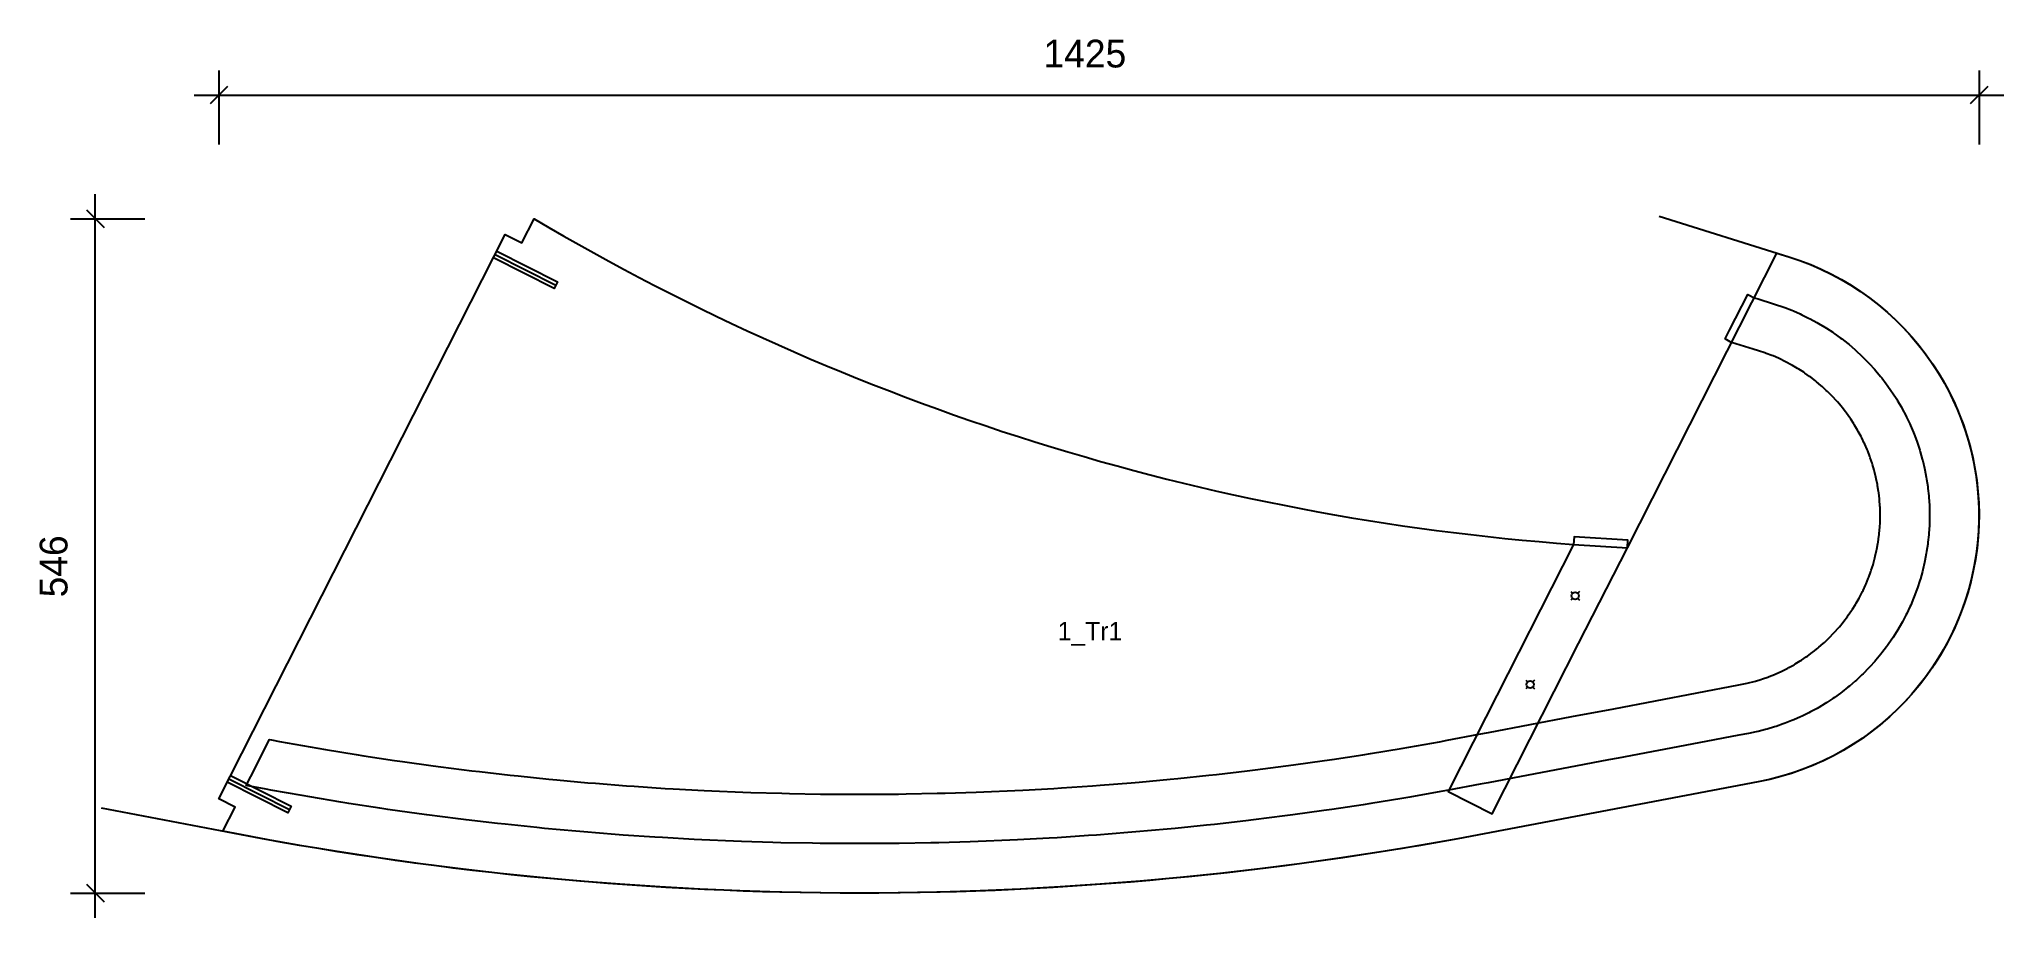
# Model space of a CAD drawing. Header units: millimetres. Extents: x -145 to 1445, y -20 to 691.
import ezdxf
from ezdxf.enums import TextEntityAlignment as Align

# ---------------------------------------------------------------- set-up
doc = ezdxf.new("R2010")
doc.units = ezdxf.units.MM
for name, color, linetype in [('CONTOUR', 7, 'CONTINUOUS'), ('CUT_RISER', 7, 'CONTINUOUS'), ('CUT_VANG', 7, 'CONTINUOUS'), ('DIMLINES', 7, 'CONTINUOUS'), ('DIMLINESTEXT', 7, 'CONTINUOUS'), ('DRILLINGSOTHER', 7, 'CONTINUOUS'), ('DRILLINGSSIDE', 7, 'CONTINUOUS'), ('EXTRATREADFRONTPROFILELINES', 7, 'CONTINUOUS'), ('EXTRATREADFRONTPROFILELINESTEXT', 7, 'CONTINUOUS')]:
    doc.layers.add(name, color=color, linetype=linetype)

msp = doc.modelspace()

# ---------------------------------------------------------------- linework, layer by layer
at = {"layer": 'CONTOUR', "color": 0, "linetype": '0'}
msp.add_lwpolyline([(1140.583, 279.708), (1261.725, 518.332), (1271.401, 515.3, -0.78), (1246.621, 90.05), (1003.305, 43.962, -0.094), (3.416, 50), (13.375, 69.617), (0, 76.407), (231.948, 533.295), (245.323, 526.505), (255.282, 546.122, 0.116), (1097.084, 282.387), (1140.583, 279.708)], format="xyb", dxfattribs=at)
at = {"layer": 'CUT_RISER', "color": 1, "linetype": '1'}
msp.add_lwpolyline([(1238.763, 129.273), (1230.903, 127.784), (1198.352, 121.619), (1165.802, 115.453), (1133.251, 109.287), (1125.39, 107.798), (1092.84, 101.633), (1060.289, 95.467), (1027.738, 89.301), (1021.363, 88.094), (995.861, 83.263), (989.566, 82.15), (964.388, 77.697), (958.081, 76.66), (932.851, 72.512), (926.531, 71.551), (901.253, 67.708), (894.922, 66.824), (869.599, 63.286), (863.258, 62.479), (837.895, 59.247), (831.544, 58.516), (806.143, 55.591), (799.785, 54.937), (774.35, 52.319), (767.984, 51.741), (742.52, 49.43), (736.148, 48.93), (710.657, 46.927), (704.279, 46.503), (678.767, 44.808), (672.384, 44.462), (646.853, 43.075), (640.466, 42.806), (614.92, 41.727), (608.531, 41.535), (582.974, 40.765), (576.583, 40.65), (551.018, 40.189), (544.626, 40.151), (519.058, 39.999), (512.666, 40.038), (487.097, 40.195), (480.706, 40.312), (455.142, 40.777), (448.752, 40.971), (423.195, 41.745), (416.809, 42.016), (391.263, 43.098), (384.88, 43.446), (359.35, 44.837), (352.972, 45.262), (327.459, 46.962), (321.087, 47.464), (295.597, 49.471), (289.231, 50.05), (263.767, 52.365), (257.409, 53.021), (231.975, 55.643), (225.625, 56.376), (200.225, 59.305), (193.884, 60.114), (168.521, 63.35), (162.19, 64.236), (136.868, 67.778), (130.548, 68.74), (105.271, 72.588), (98.963, 73.626), (73.734, 77.779), (67.44, 78.893), (42.263, 83.35), (38.264, 84.108), (22.271, 87.139), (25.892, 94.272), (41.124, 124.276), (42.746, 123.968), (49.235, 122.738), (55.434, 121.64), (80.231, 117.248), (86.443, 116.225), (111.29, 112.132), (117.514, 111.184), (142.409, 107.392), (148.644, 106.52), (173.583, 103.029), (179.828, 102.231), (204.807, 99.042), (211.062, 98.32), (236.078, 95.432), (242.34, 94.786), (267.389, 92.201), (273.659, 91.63), (298.738, 89.348), (305.014, 88.853), (330.118, 86.873), (336.4, 86.454), (361.526, 84.778), (367.812, 84.435), (392.957, 83.063), (399.247, 82.795), (424.407, 81.727), (430.699, 81.535), (455.87, 80.77), (462.165, 80.655), (487.343, 80.194), (493.638, 80.155), (518.82, 79.999), (525.115, 80.035), (550.297, 80.183), (556.592, 80.296), (581.77, 80.747), (588.063, 80.936), (613.234, 81.692), (619.524, 81.957), (644.684, 83.016), (650.97, 83.357), (676.115, 84.72), (682.397, 85.137), (707.524, 86.804), (713.8, 87.297), (738.906, 89.267), (745.175, 89.835), (770.255, 92.108), (776.517, 92.752), (801.568, 95.328), (807.822, 96.048), (832.839, 98.926), (839.084, 99.721), (864.065, 102.902), (870.3, 103.772), (895.241, 107.254), (901.465, 108.2), (926.361, 111.982), (932.574, 113.003), (957.423, 117.086), (963.621, 118.182), (988.416, 122.564), (994.792, 123.772), (1020.294, 128.602), (1028.154, 130.091), (1061.946, 136.492), (1095.738, 142.893), (1129.53, 149.294), (1163.322, 155.694), (1197.114, 162.095), (1230.906, 168.496), (1232.219, 168.774), (1237.473, 169.884), (1238.611, 170.175), (1243.162, 171.338), (1244.286, 171.677), (1248.783, 173.03), (1249.893, 173.416), (1254.329, 174.958), (1255.421, 175.389), (1259.789, 177.117), (1260.862, 177.594), (1265.153, 179.503), (1266.205, 180.025), (1270.412, 182.113), (1271.441, 182.679), (1275.557, 184.942), (1276.561, 185.551), (1280.578, 187.985), (1281.555, 188.635), (1285.466, 191.237), (1286.416, 191.927), (1290.214, 194.691), (1291.133, 195.421), (1294.812, 198.342), (1295.7, 199.11), (1299.252, 202.183), (1300.107, 202.987), (1303.527, 206.207), (1304.347, 207.047), (1307.629, 210.408), (1308.413, 211.281), (1311.55, 214.777), (1312.297, 215.683), (1315.285, 219.307), (1315.993, 220.244), (1318.825, 223.991), (1319.493, 224.957), (1322.165, 228.819), (1322.792, 229.812), (1325.299, 233.784), (1325.884, 234.802), (1328.222, 238.876), (1328.763, 239.918), (1330.927, 244.086), (1331.424, 245.15), (1333.412, 249.406), (1333.863, 250.49), (1335.67, 254.826), (1336.076, 255.927), (1337.698, 260.335), (1338.057, 261.453), (1339.493, 265.925), (1339.805, 267.057), (1341.051, 271.586), (1341.315, 272.73), (1342.369, 277.307), (1342.585, 278.461), (1343.446, 283.079), (1343.613, 284.241), (1344.279, 288.89), (1344.397, 290.059), (1344.867, 294.732), (1344.935, 295.904), (1345.208, 300.593), (1345.227, 301.767), (1345.303, 306.463), (1345.273, 307.637), (1345.151, 312.332), (1345.071, 313.504), (1344.752, 318.19), (1344.623, 319.357), (1344.107, 324.026), (1343.929, 325.186), (1343.217, 329.829), (1342.99, 330.981), (1342.083, 335.59), (1341.808, 336.731), (1340.709, 341.297), (1340.386, 342.426), (1339.095, 346.942), (1338.725, 348.057), (1337.246, 352.515), (1336.829, 353.613), (1335.163, 358.004), (1334.701, 359.084), (1332.852, 363.401), (1332.345, 364.46), (1330.316, 368.696), (1329.765, 369.733), (1327.559, 373.88), (1326.965, 374.892), (1324.587, 378.943), (1323.95, 379.93), (1321.404, 383.876), (1320.727, 384.836), (1318.017, 388.672), (1317.299, 389.601), (1314.43, 393.32), (1313.675, 394.219), (1310.652, 397.814), (1309.859, 398.68), (1306.688, 402.145), (1305.859, 402.977), (1302.545, 406.305), (1301.682, 407.101), (1298.231, 410.287), (1297.335, 411.047), (1293.753, 414.084), (1292.826, 414.805), (1289.119, 417.69), (1288.163, 418.371), (1284.338, 421.097), (1283.354, 421.738), (1279.418, 424.301), (1278.408, 424.899), (1274.367, 427.294), (1273.333, 427.85), (1269.195, 430.072), (1268.138, 430.584), (1263.911, 432.631), (1262.833, 433.097), (1258.523, 434.965), (1257.427, 435.386), (1253.043, 437.07), (1251.77, 437.498), (1246.681, 439.211), (1242.346, 440.569), (1225.005, 446.002), (1223.935, 446.545), (1219.655, 448.718), (1223.277, 455.851), (1238.015, 484.883), (1239.085, 484.34), (1243.365, 482.167), (1246.5, 481.185), (1259.041, 477.256), (1260.553, 476.747), (1266.6, 474.712), (1268.01, 474.17), (1273.652, 472.003), (1275.038, 471.402), (1280.583, 469), (1281.943, 468.342), (1287.383, 465.708), (1288.714, 464.993), (1294.038, 462.133), (1295.338, 461.363), (1300.537, 458.282), (1301.803, 457.457), (1306.868, 454.16), (1308.098, 453.283), (1313.019, 449.776), (1314.212, 448.848), (1318.982, 445.136), (1320.134, 444.159), (1324.743, 440.25), (1325.853, 439.226), (1330.294, 435.126), (1331.36, 434.056), (1335.625, 429.774), (1336.645, 428.659), (1340.726, 424.201), (1341.698, 423.045), (1345.587, 418.419), (1346.51, 417.223), (1350.202, 412.438), (1351.073, 411.204), (1354.56, 406.268), (1355.379, 404.998), (1358.656, 399.92), (1359.42, 398.617), (1362.48, 393.405), (1363.19, 392.071), (1366.027, 386.735), (1366.68, 385.372), (1369.291, 379.922), (1369.886, 378.533), (1372.265, 372.978), (1372.801, 371.565), (1374.944, 365.914), (1375.42, 364.48), (1377.324, 358.744), (1377.739, 357.292), (1379.4, 351.481), (1379.754, 350.012), (1381.169, 344.137), (1381.46, 342.654), (1382.627, 336.724), (1382.856, 335.231), (1383.772, 329.257), (1383.938, 327.755), (1384.602, 321.748), (1384.705, 320.241), (1385.115, 314.212), (1385.155, 312.701), (1385.311, 306.66), (1385.287, 305.149), (1385.19, 299.106), (1385.102, 297.598), (1384.75, 291.565), (1384.599, 290.061), (1383.994, 284.048), (1383.78, 282.553), (1382.922, 276.57), (1382.645, 275.085), (1381.537, 269.144), (1381.197, 267.672), (1379.84, 261.783), (1379.439, 260.326), (1377.835, 254.499), (1377.374, 253.061), (1375.526, 247.306), (1375.004, 245.888), (1372.916, 240.217), (1372.335, 238.822), (1370.011, 233.244), (1369.371, 231.875), (1366.814, 226.399), (1366.118, 225.058), (1363.333, 219.695), (1362.581, 218.384), (1359.572, 213.143), (1358.766, 211.865), (1355.54, 206.755), (1354.68, 205.512), (1351.242, 200.542), (1350.331, 199.337), (1346.686, 194.516), (1345.725, 193.35), (1341.882, 188.686), (1340.872, 187.562), (1336.836, 183.064), (1335.78, 181.983), (1331.558, 177.659), (1330.458, 176.623), (1326.057, 172.481), (1324.915, 171.493), (1320.344, 167.539), (1319.161, 166.599), (1314.428, 162.841), (1313.206, 161.952), (1308.319, 158.397), (1307.061, 157.56), (1302.029, 154.213), (1300.737, 153.43), (1295.568, 150.298), (1294.245, 149.57), (1288.949, 146.658), (1287.596, 145.986), (1282.182, 143.299), (1280.802, 142.685), (1275.28, 140.228), (1273.875, 139.673), (1268.255, 137.451), (1266.828, 136.955), (1261.119, 134.971), (1259.672, 134.535), (1253.885, 132.793), (1252.422, 132.419), (1246.566, 130.922), (1245.006, 130.592), (1238.763, 129.273)], dxfattribs=at)
at = {"layer": 'CUT_VANG', "color": 1, "linetype": '1'}
msp.add_lwpolyline([(1061.646, 124.219), (1101.115, 201.964), (1140.583, 279.708), (1140.952, 285.697), (1097.453, 288.376), (1097.084, 282.387), (1025.979, 142.326), (995.531, 82.35), (1031.198, 64.243), (1061.646, 124.219)], dxfattribs=at)
at = {"layer": 'DIMLINES', "color": 0}
for p, q in [((7.071, 653.193), (-7.071, 639.051)), ((0, 666.122), (0, 606.122)), ((1432.391, 653.193), (1418.249, 639.051)), ((1425.32, 666.122), (1425.32, 606.122)), ((-20, 646.122), (1445.32, 646.122)), ((-100, -20), (-100, 566.122)), ((-120, 546.122), (-60, 546.122)), ((-107.071, 553.193), (-92.929, 539.051)), ((-120, 0), (-60, 0)), ((-107.071, 7.071), (-92.929, -7.071))]:
    msp.add_line(p, q, dxfattribs=at)
at = {"layer": 'DRILLINGSOTHER', "color": 3}
for p, q in [((1094.794, 244.193), (1096.208, 242.779)), ((1101.864, 244.193), (1100.45, 242.779)), ((1096.208, 238.536), (1094.793, 237.122)), ((1100.45, 238.536), (1101.863, 237.122)), ((1059.798, 166.818), (1058.384, 165.404)), ((1058.385, 172.475), (1059.799, 171.061)), ((1064.04, 166.818), (1065.454, 165.404)), ((1065.455, 172.475), (1064.041, 171.061))]:
    msp.add_line(p, q, dxfattribs=at)
for centre in [(1098.329, 240.658), (1061.92, 168.939)]:
    msp.add_circle(centre, 3, dxfattribs=at)
at = {"layer": 'DRILLINGSSIDE', "color": 3}
for p, q in [((223.8, 517.245), (272.842, 492.348)), ((8.148, 92.457), (57.19, 67.56))]:
    msp.add_line(p, q, dxfattribs=at)
at = {"layer": 'DRILLINGSSIDE', "color": 3, "linetype": '3'}
for points in [[(225.158, 519.92), (274.2, 495.023), (271.484, 489.673), (222.442, 514.57)], [(9.506, 95.132), (58.548, 70.235), (55.832, 64.885), (6.79, 89.782)]]:
    msp.add_lwpolyline(points, dxfattribs=at)
at = {"layer": 'EXTRATREADFRONTPROFILELINES', "color": 2}
for p, q in [((1166.299, 548.229), (1271.401, 515.3)), ((1271.401, 515.3), (1280.156, 512.354)), ((1280.156, 512.354), (1288.78, 509.042)), ((1288.78, 509.042), (1297.256, 505.369)), ((1297.256, 505.369), (1305.571, 501.344)), ((1305.571, 501.344), (1313.709, 496.973)), ((1313.709, 496.973), (1321.655, 492.263)), ((1321.655, 492.263), (1329.397, 487.222)), ((1329.397, 487.222), (1336.92, 481.861)), ((1336.92, 481.861), (1344.21, 476.188)), ((1344.21, 476.188), (1351.256, 470.214)), ((1351.256, 470.214), (1358.044, 463.948)), ((1358.044, 463.948), (1364.562, 457.402)), ((1364.562, 457.402), (1370.799, 450.588)), ((1370.799, 450.588), (1376.744, 443.518)), ((1376.744, 443.518), (1382.387, 436.204)), ((1382.387, 436.204), (1387.717, 428.659)), ((1387.717, 428.659), (1392.724, 420.896)), ((1392.724, 420.896), (1397.401, 412.93)), ((1397.401, 412.93), (1401.739, 404.774)), ((1401.739, 404.774), (1405.729, 396.443)), ((1405.729, 396.443), (1409.366, 387.951)), ((1409.366, 387.951), (1412.642, 379.314)), ((1412.642, 379.314), (1415.552, 370.546)), ((1415.552, 370.546), (1418.091, 361.664)), ((1418.091, 361.664), (1420.254, 352.684)), ((1420.254, 352.684), (1422.037, 343.62)), ((1422.037, 343.62), (1423.437, 334.489)), ((1423.437, 334.489), (1424.452, 325.307)), ((1424.452, 325.307), (1425.08, 316.091)), ((1425.08, 316.091), (1425.32, 306.856)), ((1425.32, 306.856), (1425.171, 297.62)), ((1424.633, 288.398), (1423.709, 279.206)), ((1425.171, 297.62), (1424.633, 288.398)), ((1423.709, 279.206), (1422.398, 270.062)), ((1420.704, 260.981), (1418.629, 251.979)), ((1422.398, 270.062), (1420.704, 260.981)), ((1416.178, 243.073), (1413.354, 234.277)), ((1418.629, 251.979), (1416.178, 243.073)), ((1410.163, 225.609), (1406.61, 217.082)), ((1413.354, 234.277), (1410.163, 225.609)), ((1402.701, 208.711), (1398.444, 200.513)), ((1406.61, 217.082), (1402.701, 208.711)), ((1393.845, 192.501), (1388.914, 184.69)), ((1398.444, 200.513), (1393.845, 192.501)), ((1383.659, 177.093), (1378.088, 169.724)), ((1388.914, 184.69), (1383.659, 177.093)), ((1372.213, 162.596), (1366.043, 155.721)), ((1378.088, 169.724), (1372.213, 162.596)), ((1359.589, 149.111), (1352.863, 142.779)), ((1366.043, 155.721), (1359.589, 149.111)), ((1338.642, 130.992), (1331.172, 125.557)), ((1345.876, 136.736), (1338.642, 130.992)), ((1352.863, 142.779), (1345.876, 136.736)), ((1315.58, 115.653), (1307.486, 111.202)), ((1323.48, 120.441), (1315.58, 115.653)), ((1331.172, 125.557), (1323.48, 120.441)), ((1273.455, 96.911), (1264.609, 94.248)), ((1282.18, 99.943), (1273.455, 96.911)), ((1290.771, 103.34), (1282.18, 99.943)), ((1299.211, 107.095), (1290.771, 103.34)), ((1307.486, 111.202), (1299.211, 107.095)), ((1246.621, 90.05), (1003.305, 43.962)), ((1255.659, 91.96), (1246.621, 90.05)), ((1264.609, 94.248), (1255.659, 91.96)), ((35.293, 43.962), (-94.837, 68.611)), ((67.241, 38.309), (35.293, 43.962)), ((99.255, 33.043), (67.241, 38.309)), ((131.33, 28.163), (99.255, 33.043)), ((939.344, 33.043), (907.269, 28.163)), ((971.357, 38.309), (939.344, 33.043)), ((1003.305, 43.962), (971.357, 38.309)), ((163.462, 23.672), (131.33, 28.163)), ((195.645, 19.568), (163.462, 23.672)), ((227.876, 15.854), (195.645, 19.568)), ((842.953, 19.568), (810.723, 15.854)), ((875.137, 23.672), (842.953, 19.568)), ((907.269, 28.163), (875.137, 23.672)), ((260.149, 12.529), (227.876, 15.854)), ((292.46, 9.594), (260.149, 12.529)), ((324.804, 7.05), (292.46, 9.594)), ((357.177, 4.897), (324.804, 7.05)), ((389.573, 3.134), (357.177, 4.897)), ((421.988, 1.763), (389.573, 3.134)), ((454.417, 0.784), (421.988, 1.763)), ((486.856, 0.196), (454.417, 0.784)), ((519.299, 0), (486.856, 0.196)), ((551.743, 0.196), (519.299, 0)), ((584.181, 0.784), (551.743, 0.196)), ((616.611, 1.763), (584.181, 0.784)), ((649.026, 3.134), (616.611, 1.763)), ((681.422, 4.897), (649.026, 3.134)), ((713.794, 7.05), (681.422, 4.897)), ((746.138, 9.594), (713.794, 7.05)), ((778.449, 12.529), (746.138, 9.594)), ((810.723, 15.854), (778.449, 12.529))]:
    msp.add_line(p, q, dxfattribs=at)

# ---------------------------------------------------------------- texts
at = {"layer": 'DIMLINESTEXT'}
msp.add_text('1425', height=22.5, dxfattribs=at).set_placement((667.857, 691.122), align=Align.TOP_LEFT)
msp.add_text('546', height=22.5, rotation=90, dxfattribs=at).set_placement((-145, 239.459), align=Align.TOP_LEFT)
at = {"layer": 'EXTRATREADFRONTPROFILELINESTEXT'}
msp.add_text('1_Tr1', height=15, dxfattribs=at).set_placement((679.237, 219.561), align=Align.TOP_LEFT)

doc.saveas('drawing.dxf')
